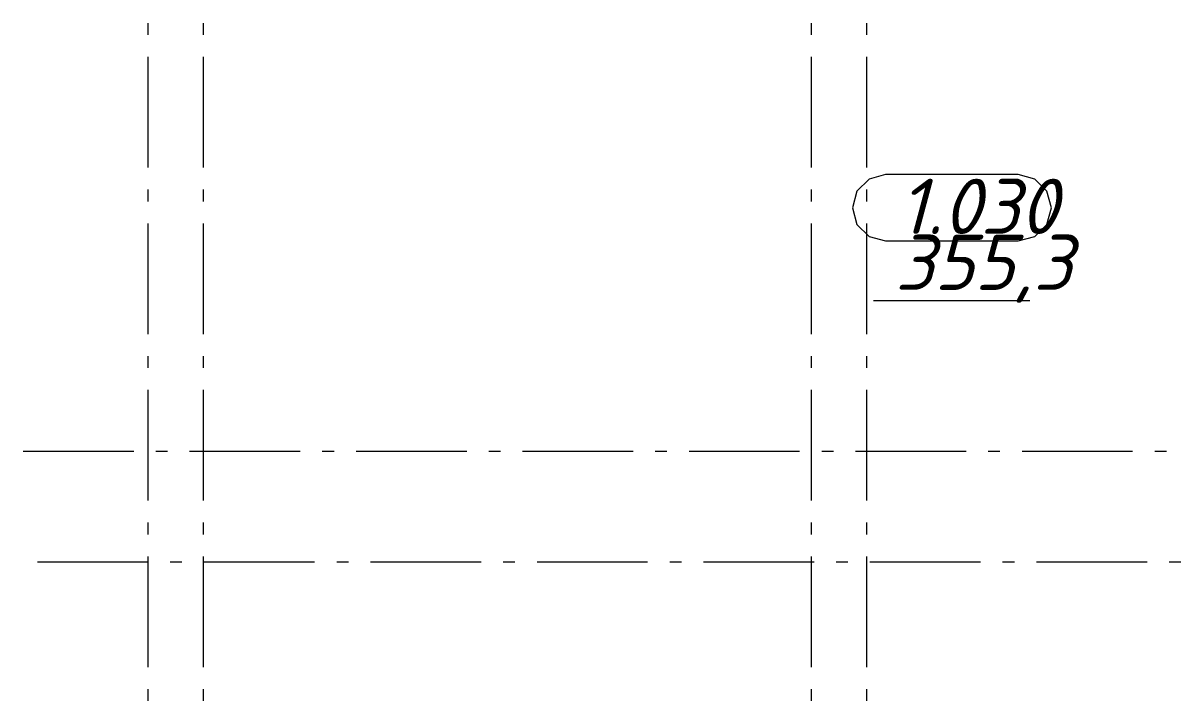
# Model space of a CAD drawing. Header units: millimetres. Extents: x -537608 to 253996, y -217170 to 186033.
# Drawn here: x -310038 to -299567, y 18941 to 25070 of the extents above; entities that cross this region are included whole.
import ezdxf

# ---------------------------------------------------------------- set-up
doc = ezdxf.new("R2010")
doc.units = ezdxf.units.MM
doc.layers.add('PDF _Геометрия', color=7, linetype='Continuous')
doc.layers.add('PDF _Текст', color=7, linetype='Continuous')
doc.styles.add('PDF ISOCPEUR Italic', font='isocpeui.ttf')

msp = doc.modelspace()

# ---------------------------------------------------------------- linework, layer by layer
at = {"layer": 'PDF _Геометрия', "color": 253, "lineweight": 9, "true_color": 0xaaaaaa}
for p, q in [((-308911.3614, 25069.8518), (-308911.3614, 24964.0168)), ((-308411.3593, 25069.8518), (-308411.3593, 24964.0168)), ((-302911.3573, 25069.8518), (-302911.3573, 24964.0168)), ((-302411.3595, 25069.8518), (-302411.3595, 24964.0168)), ((-308911.3614, 24764.016), (-308911.3614, 23764.016)), ((-308411.3593, 24764.016), (-308411.3593, 23764.016)), ((-302911.3573, 24764.016), (-302911.3573, 23764.016)), ((-302411.3595, 24764.016), (-302411.3595, 23764.016)), ((-302237.4395, 23699.6168), (-302387.4358, 23659.4254)), ((-301037.4387, 23699.6168), (-302237.4395, 23699.6168)), ((-300887.438, 23659.4254), (-301037.4387, 23699.6168)), ((-308911.3614, 23564.0151), (-308911.3614, 23458.1845)), ((-308411.3593, 23564.0151), (-308411.3593, 23458.1845)), ((-302911.3573, 23564.0151), (-302911.3573, 23458.1845)), ((-302387.4358, 23659.4254), (-302497.2451, 23549.6205)), ((-302411.3595, 23564.0151), (-302411.3595, 23458.1845)), ((-300777.6287, 23549.6205), (-300887.438, 23659.4254)), ((-302497.2451, 23549.6205), (-302537.4365, 23399.6198)), ((-300737.4374, 23399.6198), (-300777.6287, 23549.6205)), ((-302537.4365, 23399.6198), (-302497.2451, 23249.6192)), ((-300777.6287, 23249.6192), (-300737.4374, 23399.6198)), ((-308911.3614, 23258.1836), (-308911.3614, 22258.1836)), ((-308411.3593, 23258.1836), (-308411.3593, 22258.1836)), ((-302911.3573, 23258.1836), (-302911.3573, 22258.1836)), ((-302497.2451, 23249.6192), (-302387.4358, 23139.8099)), ((-302411.3595, 23258.1836), (-302411.3595, 22258.1836)), ((-300887.438, 23139.8099), (-300777.6287, 23249.6192)), ((-302387.4358, 23139.8099), (-302237.4395, 23099.6185)), ((-302237.4395, 23099.6185), (-301037.4387, 23099.6185)), ((-301037.4387, 23099.6185), (-300887.438, 23139.8099)), ((-302346.478, 22561.5823), (-300933.5629, 22561.5823)), ((-308911.3614, 22058.1829), (-308911.3614, 21952.35)), ((-308411.3593, 22058.1829), (-308411.3593, 21952.35)), ((-302911.3573, 22058.1829), (-302911.3573, 21952.35)), ((-302411.3595, 22058.1829), (-302411.3595, 21952.35)), ((-308911.3614, 21752.3492), (-308911.3614, 20752.3492)), ((-308411.3593, 21752.3492), (-308411.3593, 20752.3492)), ((-302911.3573, 21752.3492), (-302911.3573, 20752.3492)), ((-302411.3595, 21752.3492), (-302411.3595, 20752.3492)), ((-310038.1274, 21199.3477), (-309038.1274, 21199.3477)), ((-308838.1265, 21199.3477), (-308732.2959, 21199.3477)), ((-308532.295, 21199.3477), (-307532.295, 21199.3477)), ((-307332.2942, 21199.3477), (-307226.4592, 21199.3477)), ((-307026.4627, 21199.3477), (-306026.4585, 21199.3477)), ((-305826.4619, 21199.3477), (-305720.627, 21199.3477)), ((-305520.6261, 21199.3477), (-304520.6261, 21199.3477)), ((-304320.6253, 21199.3477), (-304214.7946, 21199.3477)), ((-304014.7938, 21199.3477), (-303014.7939, 21199.3477)), ((-302814.793, 21199.3477), (-302708.958, 21199.3477)), ((-302508.9615, 21199.3477), (-301508.9615, 21199.3477)), ((-301308.9607, 21199.3477), (-301203.1257, 21199.3477)), ((-301003.1249, 21199.3477), (-300003.1249, 21199.3477)), ((-299803.124, 21199.3477), (-299697.2934, 21199.3477)), ((-308911.3614, 20552.3483), (-308911.3614, 20446.5156)), ((-308411.3593, 20552.3483), (-308411.3593, 20446.5156)), ((-302911.3573, 20552.3483), (-302911.3573, 20446.5156)), ((-302411.3595, 20552.3483), (-302411.3595, 20446.5156)), ((-308911.3614, 20246.5147), (-308911.3614, 19246.5147)), ((-308411.3593, 20246.5147), (-308411.3593, 19246.5147)), ((-302911.3573, 20246.5147), (-302911.3573, 19246.5147)), ((-302411.3595, 20246.5147), (-302411.3595, 19246.5147)), ((-309907.7961, 20199.3478), (-308907.7961, 20199.3478)), ((-308707.7953, 20199.3478), (-308601.9603, 20199.3478)), ((-308401.9638, 20199.3478), (-307401.9595, 20199.3478)), ((-307201.9629, 20199.3478), (-307096.128, 20199.3478)), ((-306896.1271, 20199.3478), (-305896.1272, 20199.3478)), ((-305696.1264, 20199.3478), (-305590.2957, 20199.3478)), ((-305390.2949, 20199.3478), (-304390.2949, 20199.3478)), ((-304190.294, 20199.3478), (-304084.4591, 20199.3478)), ((-303884.4625, 20199.3478), (-302884.4582, 20199.3478)), ((-302684.4617, 20199.3478), (-302578.6268, 20199.3478)), ((-302378.6259, 20199.3478), (-301378.626, 20199.3478)), ((-301178.6251, 20199.3478), (-301072.7945, 20199.3478)), ((-300872.7936, 20199.3478), (-299872.7936, 20199.3478)), ((-299672.7928, 20199.3478), (-299566.9579, 20199.3478)), ((-308911.3614, 19046.5161), (-308911.3614, 18940.6811)), ((-308411.3593, 19046.5161), (-308411.3593, 18940.6811)), ((-302911.3573, 19046.5161), (-302911.3573, 18940.6811)), ((-302411.3595, 19046.5161), (-302411.3595, 18940.6811))]:
    msp.add_line(p, q, dxfattribs=at)

# ---------------------------------------------------------------- texts
at = {"layer": 'PDF _Текст', "char_height": 500, "attachment_point": 4, "style": 'PDF ISOCPEUR Italic'}
for s, insert in [('1.030', (-302118.7686, 23412.9057)), ('355,3', (-302151.7691, 22848.9565))]:
    msp.add_mtext(s, dxfattribs=dict(at, insert=insert))

doc.saveas('drawing.dxf')
